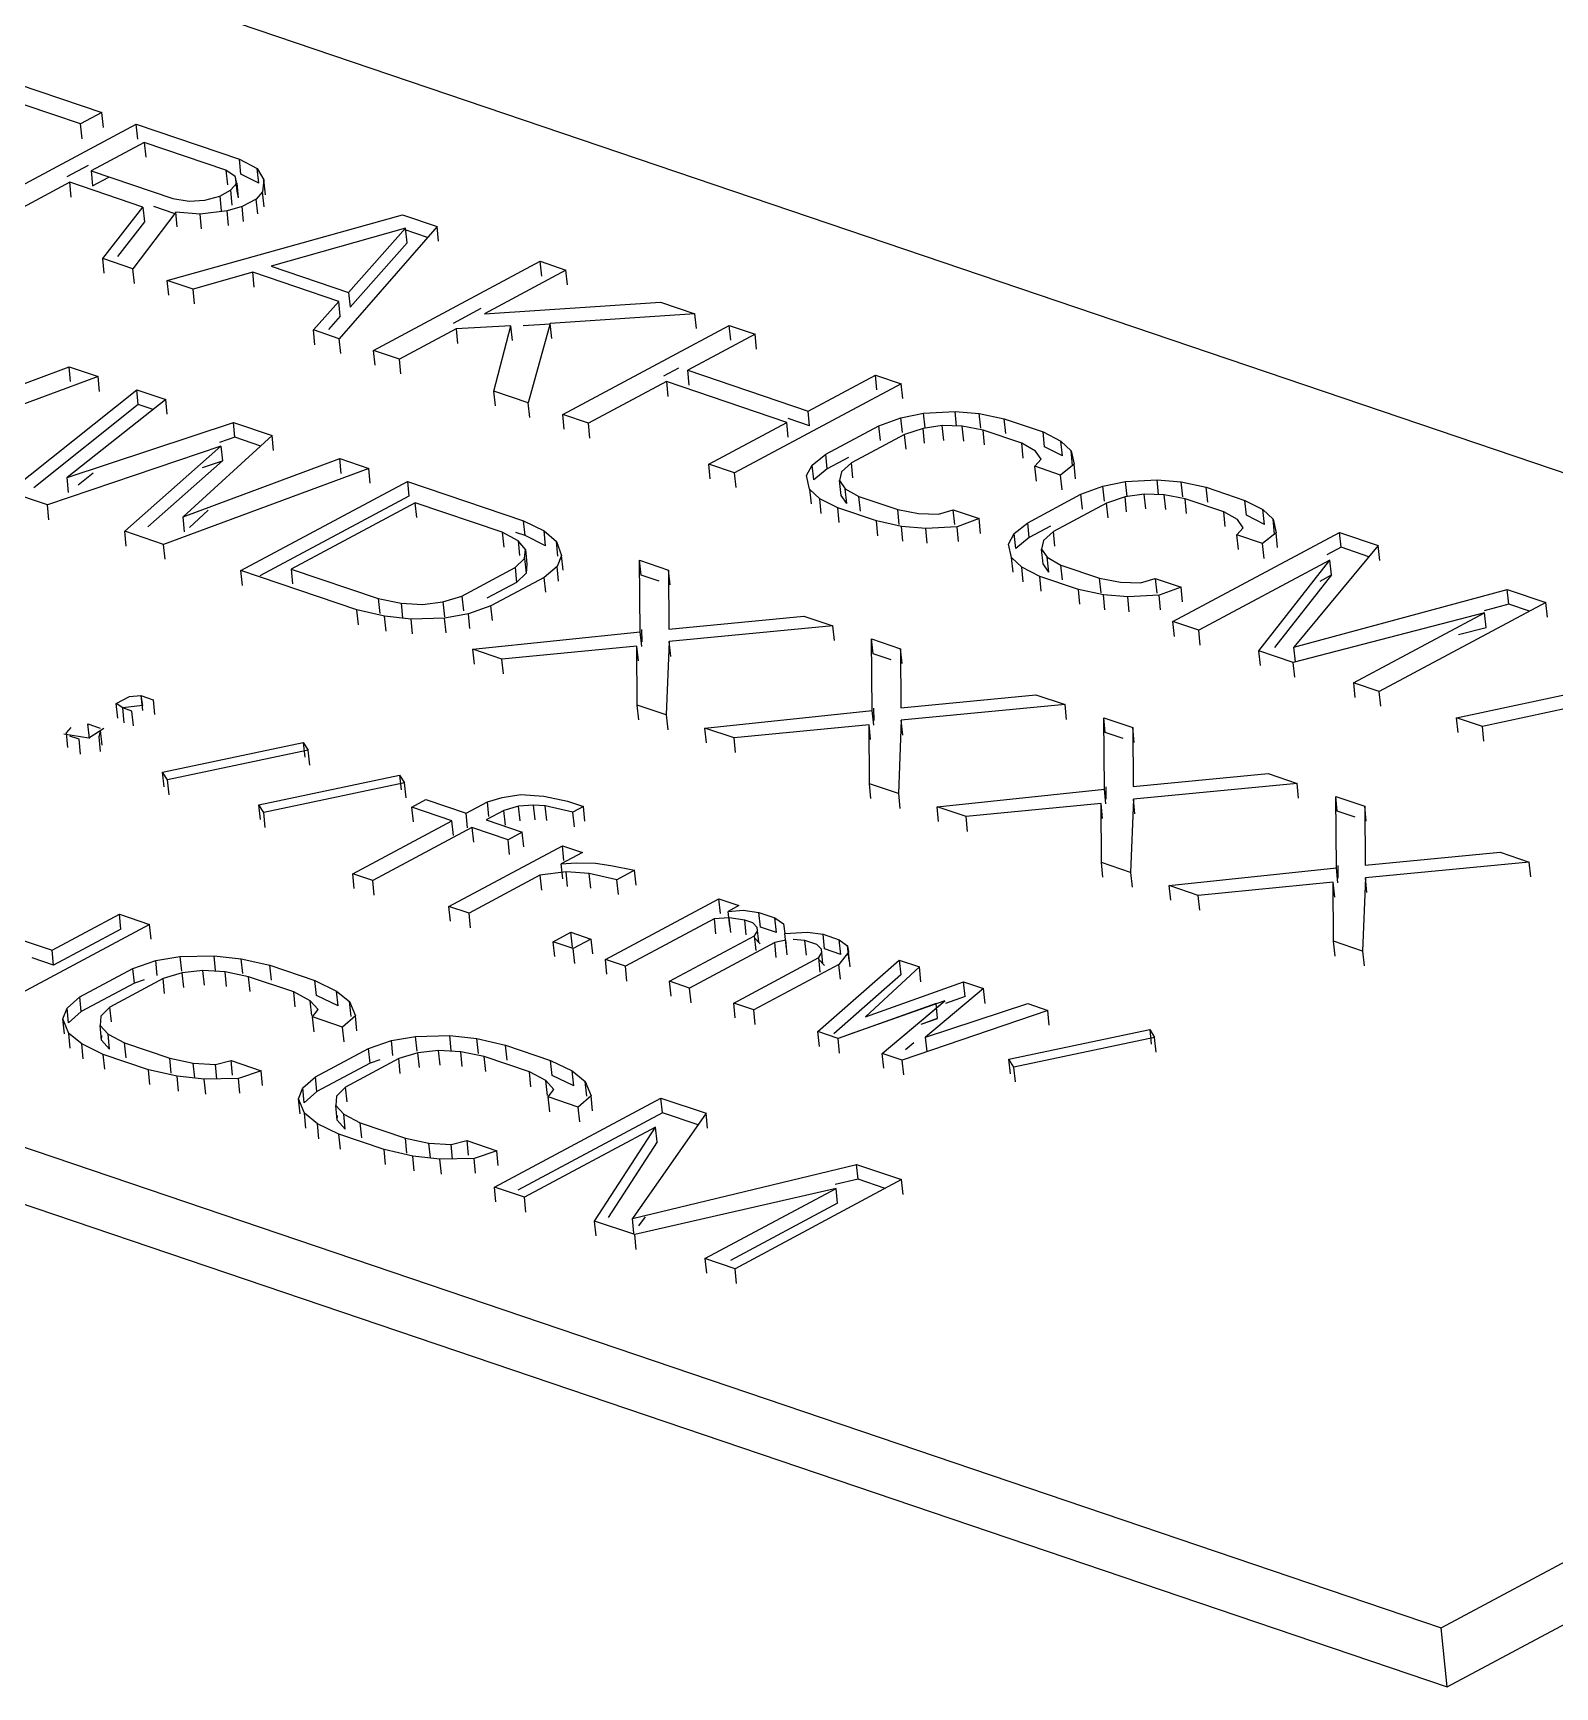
# Model space of a CAD drawing. Header units: millimetres. Extents: x 0 to 594, y 0 to 420.
# Drawn here: x 304.91 to 309.53, y 159.64 to 164.66 of the extents above; entities that cross this region are included whole.
import ezdxf

# ---------------------------------------------------------------- set-up
doc = ezdxf.new("R2010")
doc.units = ezdxf.units.MM
doc.header["$LTSCALE"] = 32.67
doc.layers.add('ASSEM_MEM', color=7, linetype='CONTINUOUS')

msp = doc.modelspace()

# ---------------------------------------------------------------- linework, layer by layer
at = {"layer": 'ASSEM_MEM', "color": 7, "linetype": 'CONTINUOUS'}
for p, q in [((309.1855, 159.8178), (319.5798, 165.3734)), ((309.2041, 159.6385), (319.5984, 165.194)), ((310.8408, 162.889), (305.1209, 164.8294)), ((304.6497, 164.5775), (305.1195, 164.4182)), ((305.0549, 164.3837), (304.6634, 164.5165)), ((305.1195, 164.4182), (305.0549, 164.3837)), ((305.1241, 164.3734), (305.1195, 164.4182)), ((304.718, 164.1124), (305.2238, 164.3828)), ((305.0595, 164.3388), (305.0549, 164.3837)), ((305.2238, 164.3828), (305.537, 164.2765)), ((305.2285, 164.3379), (305.2238, 164.3828)), ((305.2483, 164.3275), (305.0869, 164.2412)), ((305.4962, 164.2433), (305.2483, 164.3275)), ((305.2483, 164.3275), (305.253, 164.2826)), ((305.0781, 164.2576), (305.0135, 164.2231)), ((305.5246, 164.2243), (305.4962, 164.2433)), ((305.4962, 164.2433), (305.5009, 164.1985)), ((305.537, 164.2765), (305.5915, 164.2487)), ((305.5416, 164.2317), (305.537, 164.2765)), ((305.5915, 164.2487), (305.6114, 164.2137)), ((305.5961, 164.2038), (305.5915, 164.2487)), ((305.0223, 164.2067), (304.7963, 164.0858)), ((305.2441, 164.1314), (305.0223, 164.2067)), ((305.0269, 164.1618), (305.0223, 164.2067)), ((305.0869, 164.2412), (305.3348, 164.1571)), ((305.0869, 164.2412), (305.0915, 164.1963)), ((305.0915, 164.1963), (305.1409, 164.2227)), ((305.51, 164.1823), (305.5292, 164.204)), ((305.5292, 164.204), (305.5246, 164.2243)), ((305.5246, 164.2243), (305.5293, 164.1795)), ((305.5292, 164.204), (305.5338, 164.1591)), ((305.5961, 164.2038), (305.5416, 164.2317)), ((305.6114, 164.2137), (305.6075, 164.1774)), ((305.616, 164.1689), (305.6114, 164.2137)), ((305.3348, 164.1571), (305.3847, 164.1495)), ((305.3847, 164.1495), (305.4323, 164.1522)), ((305.4323, 164.1522), (305.4777, 164.165)), ((305.4777, 164.165), (305.51, 164.1823)), ((305.4777, 164.165), (305.4823, 164.1202)), ((305.51, 164.1823), (305.5146, 164.1374)), ((305.5293, 164.1795), (305.5338, 164.1591)), ((305.5882, 164.1557), (305.5452, 164.1327)), ((305.6075, 164.1774), (305.5882, 164.1557)), ((305.5929, 164.1109), (305.5882, 164.1557)), ((305.6121, 164.1326), (305.6075, 164.1774)), ((305.1225, 163.9752), (305.2441, 164.1314)), ((305.3439, 164.1163), (305.2138, 163.9442)), ((305.2441, 164.1314), (305.2488, 164.0866)), ((305.3394, 164.1122), (305.2779, 164.1331)), ((305.3182, 163.9088), (306.0328, 164.1083)), ((305.4177, 164.1101), (305.3439, 164.1163)), ((305.3486, 164.0715), (305.3439, 164.1163)), ((305.4999, 164.1199), (305.4177, 164.1101)), ((305.4223, 164.0653), (305.4177, 164.1101)), ((305.5452, 164.1327), (305.4999, 164.1199)), ((305.5045, 164.075), (305.4999, 164.1199)), ((305.5498, 164.0879), (305.5452, 164.1327)), ((306.0328, 164.1083), (306.1372, 164.0729)), ((305.2488, 164.0866), (305.1666, 163.981)), ((306.042, 164.0676), (305.634, 163.9521)), ((306.1372, 164.0729), (305.8402, 163.7317)), ((305.8688, 163.8725), (306.042, 164.0676)), ((306.1082, 164.0395), (306.0375, 164.0635)), ((306.0466, 164.0228), (306.042, 164.0676)), ((306.1419, 164.0281), (306.1372, 164.0729)), ((306.0466, 164.0228), (305.8735, 163.8276)), ((305.2138, 163.9442), (305.1225, 163.9752)), ((305.1271, 163.9304), (305.1225, 163.9752)), ((305.2185, 163.8994), (305.2138, 163.9442)), ((305.634, 163.9521), (305.8688, 163.8725)), ((305.9445, 163.6963), (306.4504, 163.9667)), ((306.4504, 163.9667), (306.5287, 163.9401)), ((306.455, 163.9218), (306.4504, 163.9667)), ((305.3965, 163.8822), (305.3182, 163.9088)), ((305.3229, 163.864), (305.3182, 163.9088)), ((305.5779, 163.9335), (305.3965, 163.8822)), ((305.8388, 163.845), (305.5779, 163.9335)), ((305.5825, 163.8887), (305.5779, 163.9335)), ((306.5287, 163.9401), (306.2811, 163.8078)), ((306.5333, 163.8953), (306.5287, 163.9401)), ((305.4011, 163.8374), (305.3965, 163.8822)), ((305.7619, 163.7583), (305.8388, 163.845)), ((305.8435, 163.8002), (305.8388, 163.845)), ((305.8688, 163.8725), (305.8735, 163.8276)), ((306.2811, 163.8078), (306.8158, 163.8427)), ((306.8158, 163.8427), (306.9201, 163.8073)), ((305.8435, 163.8002), (305.808, 163.7602)), ((306.2707, 163.8233), (306.1863, 163.7782)), ((306.9201, 163.8073), (306.4808, 163.7777)), ((306.9248, 163.7625), (306.9201, 163.8073)), ((305.8402, 163.7317), (305.7619, 163.7583)), ((305.7665, 163.7134), (305.7619, 163.7583)), ((306.195, 163.7618), (306.0228, 163.6697)), ((306.3617, 163.7711), (306.195, 163.7618)), ((306.195, 163.7618), (306.1997, 163.717)), ((306.3099, 163.5724), (306.3617, 163.7711)), ((306.3664, 163.7262), (306.3617, 163.7711)), ((306.4809, 163.7757), (306.399, 163.7704)), ((306.4808, 163.7777), (306.4143, 163.537)), ((306.4854, 163.7329), (306.4808, 163.7777)), ((306.5187, 163.5015), (307.0245, 163.7719)), ((307.1028, 163.7453), (306.8983, 163.636)), ((307.0245, 163.7719), (307.1028, 163.7453)), ((307.0292, 163.7271), (307.0245, 163.7719)), ((307.1075, 163.7005), (307.1028, 163.7453)), ((305.8448, 163.6869), (305.8402, 163.7317)), ((306.0228, 163.6697), (305.9445, 163.6963)), ((305.9492, 163.6515), (305.9445, 163.6963)), ((304.5443, 163.4695), (305.0199, 163.6467)), ((305.0199, 163.6467), (305.108, 163.6168)), ((305.0245, 163.6019), (305.0199, 163.6467)), ((306.0275, 163.6249), (306.0228, 163.6697)), ((306.8707, 163.6424), (306.825, 163.6179)), ((305.108, 163.6168), (304.4847, 163.3863)), ((305.1126, 163.572), (305.108, 163.6168)), ((306.8337, 163.6015), (306.597, 163.475)), ((307.1991, 163.4776), (306.8337, 163.6015)), ((306.8337, 163.6015), (306.8384, 163.5567)), ((306.8983, 163.636), (307.2637, 163.5121)), ((306.903, 163.5912), (306.8983, 163.636)), ((307.5465, 163.5948), (307.0406, 163.3245)), ((307.2637, 163.5121), (307.4682, 163.6214)), ((307.4682, 163.6214), (307.5465, 163.5948)), ((307.4728, 163.5766), (307.4682, 163.6214)), ((307.5511, 163.55), (307.5465, 163.5948)), ((304.837, 163.2668), (305.2254, 163.577)), ((305.3135, 163.5471), (305.0141, 163.3102)), ((305.2254, 163.577), (305.3135, 163.5471)), ((305.23, 163.5322), (305.2254, 163.577)), ((305.3181, 163.5023), (305.3135, 163.5471)), ((306.4143, 163.537), (306.3099, 163.5724)), ((306.3145, 163.5275), (306.3099, 163.5724)), ((305.23, 163.5322), (304.9129, 163.2789)), ((305.2752, 163.5168), (305.23, 163.5322)), ((306.4189, 163.4921), (306.4143, 163.537)), ((306.597, 163.475), (306.5187, 163.5015)), ((306.5233, 163.4567), (306.5187, 163.5015)), ((307.2683, 163.4673), (307.2637, 163.5121)), ((307.4786, 163.4674), (307.5455, 163.4917)), ((307.5455, 163.4917), (307.6147, 163.5059)), ((307.5502, 163.4469), (307.5455, 163.4917)), ((307.6147, 163.5059), (307.7099, 163.5112)), ((307.6193, 163.4611), (307.6147, 163.5059)), ((307.7099, 163.5112), (307.7836, 163.505)), ((307.7145, 163.4664), (307.7099, 163.5112)), ((307.7836, 163.505), (307.8596, 163.4886)), ((307.7883, 163.4602), (307.7836, 163.505)), ((298.4608, 163.4561), (309.1855, 159.8178)), ((305.0141, 163.3102), (305.519, 163.4774)), ((305.519, 163.4774), (305.6364, 163.4376)), ((305.5236, 163.4326), (305.519, 163.4774)), ((306.6016, 163.4301), (306.597, 163.475)), ((306.9623, 163.351), (307.1991, 163.4776)), ((307.2037, 163.4328), (307.1991, 163.4776)), ((307.2683, 163.4673), (307.2031, 163.4894)), ((307.3172, 163.3811), (307.4786, 163.4674)), ((307.5569, 163.4408), (307.3955, 163.3545)), ((307.4833, 163.4226), (307.4786, 163.4674)), ((307.613, 163.4594), (307.5569, 163.4408)), ((307.5616, 163.396), (307.5569, 163.4408)), ((307.6714, 163.4678), (307.613, 163.4594)), ((307.6177, 163.4146), (307.613, 163.4594)), ((307.7321, 163.466), (307.6714, 163.4678)), ((307.6761, 163.423), (307.6714, 163.4678)), ((307.7951, 163.4541), (307.7321, 163.466)), ((307.7367, 163.4212), (307.7321, 163.466)), ((307.9125, 163.4143), (307.7951, 163.4541)), ((307.7997, 163.4093), (307.7951, 163.4541)), ((307.8596, 163.4886), (307.9771, 163.4488)), ((307.8643, 163.4438), (307.8596, 163.4886)), ((307.9771, 163.4488), (308.0315, 163.4209)), ((307.9817, 163.4039), (307.9771, 163.4488)), ((305.4808, 163.4057), (304.9544, 163.227)), ((305.1893, 163.1473), (305.4808, 163.4057)), ((305.6364, 163.4376), (305.3664, 163.1906)), ((305.5236, 163.4326), (305.477, 163.4171)), ((305.4808, 163.4057), (305.4855, 163.3609)), ((305.6019, 163.406), (305.5236, 163.4326)), ((305.6411, 163.3927), (305.6364, 163.4376)), ((307.9539, 163.3908), (307.9125, 163.4143)), ((307.9171, 163.3694), (307.9125, 163.4143)), ((307.9715, 163.366), (307.9539, 163.3908)), ((308.0362, 163.376), (307.9817, 163.4039)), ((308.0315, 163.4209), (308.0622, 163.3917)), ((308.0362, 163.376), (308.0315, 163.4209)), ((308.0622, 163.3917), (308.0714, 163.351)), ((308.0669, 163.3468), (308.0622, 163.3917)), ((305.4855, 163.3609), (305.2596, 163.1606)), ((305.3664, 163.1906), (305.8419, 163.3678)), ((305.4249, 163.3403), (305.4855, 163.3609)), ((305.8419, 163.3678), (305.93, 163.338)), ((305.8466, 163.323), (305.8419, 163.3678)), ((307.0406, 163.3245), (306.9623, 163.351)), ((306.967, 163.3062), (306.9623, 163.351)), ((307.2595, 163.3161), (307.2764, 163.3479)), ((307.2764, 163.3479), (307.3172, 163.3811)), ((307.2811, 163.3031), (307.2764, 163.3479)), ((307.3218, 163.3363), (307.3172, 163.3811)), ((307.3867, 163.3709), (307.3218, 163.3363)), ((307.3955, 163.3545), (307.3655, 163.3271)), ((307.4001, 163.3097), (307.3955, 163.3545)), ((307.9523, 163.3443), (307.9715, 163.366)), ((308.0306, 163.3178), (307.9523, 163.3443)), ((307.9569, 163.2995), (307.9523, 163.3443)), ((308.0714, 163.351), (308.0306, 163.3178)), ((308.076, 163.3061), (308.0714, 163.351)), ((305.0187, 163.2653), (305.0141, 163.3102)), ((305.0472, 163.2878), (305.0936, 163.3246)), ((305.93, 163.338), (305.3067, 163.1074)), ((305.5416, 163.0278), (306.0474, 163.2981)), ((305.9346, 163.2931), (305.93, 163.338)), ((306.0474, 163.2981), (306.3998, 163.1786)), ((306.0474, 163.2981), (306.0521, 163.2533)), ((307.0453, 163.2796), (307.0406, 163.3245)), ((307.2686, 163.2753), (307.2595, 163.3161)), ((307.3218, 163.3363), (307.2811, 163.3031)), ((307.3655, 163.3271), (307.3593, 163.301)), ((307.3593, 163.301), (307.3769, 163.2762)), ((307.3639, 163.2562), (307.3593, 163.301)), ((308.0352, 163.2729), (308.0306, 163.3178)), ((308.1588, 163.2837), (308.2279, 163.2978)), ((308.2279, 163.2978), (308.3232, 163.3031)), ((308.2326, 163.253), (308.2279, 163.2978)), ((308.3232, 163.3031), (308.3969, 163.2969)), ((308.3278, 163.2583), (308.3232, 163.3031)), ((308.3969, 163.2969), (308.4729, 163.2806)), ((308.4015, 163.2521), (308.3969, 163.2969)), ((304.9544, 163.227), (304.837, 163.2668)), ((306.0521, 163.2533), (305.5997, 163.0115)), ((307.2993, 163.2461), (307.2686, 163.2753)), ((307.2686, 163.2753), (307.2733, 163.2305)), ((307.3538, 163.2182), (307.2993, 163.2461)), ((307.3039, 163.2013), (307.2993, 163.2461)), ((307.3816, 163.2314), (307.3639, 163.2562)), ((307.3769, 163.2762), (307.4183, 163.2528)), ((307.3816, 163.2314), (307.3769, 163.2762)), ((307.4183, 163.2528), (307.5358, 163.2129)), ((307.423, 163.2079), (307.4183, 163.2528)), ((307.9305, 163.1731), (308.0919, 163.2593)), ((308.0919, 163.2593), (308.1588, 163.2837)), ((308.0966, 163.2145), (308.0919, 163.2593)), ((308.1634, 163.2388), (308.1588, 163.2837)), ((308.2263, 163.2514), (308.1702, 163.2328)), ((308.2847, 163.2598), (308.2263, 163.2514)), ((308.231, 163.2065), (308.2263, 163.2514)), ((308.3454, 163.258), (308.2847, 163.2598)), ((308.2893, 163.2149), (308.2847, 163.2598)), ((308.4083, 163.246), (308.3454, 163.258)), ((308.35, 163.2132), (308.3454, 163.258)), ((308.5258, 163.2062), (308.4083, 163.246)), ((308.413, 163.2012), (308.4083, 163.246)), ((308.4729, 163.2806), (308.5903, 163.2407)), ((308.4775, 163.2357), (308.4729, 163.2806)), ((308.5903, 163.2407), (308.6448, 163.2128)), ((308.595, 163.1959), (308.5903, 163.2407)), ((304.959, 163.1821), (304.9544, 163.227)), ((305.371, 163.1458), (305.3664, 163.1906)), ((305.3853, 163.1589), (305.4425, 163.2112)), ((306.0709, 163.2337), (305.6942, 163.0324)), ((306.3352, 163.1441), (306.0709, 163.2337)), ((306.0756, 163.1889), (306.0709, 163.2337)), ((307.4712, 163.1784), (307.3538, 163.2182)), ((307.3584, 163.1734), (307.3538, 163.2182)), ((307.5358, 163.2129), (307.5987, 163.201)), ((307.5404, 163.1681), (307.5358, 163.2129)), ((307.5987, 163.201), (307.6594, 163.1992)), ((307.6594, 163.1992), (307.7048, 163.212)), ((307.7048, 163.212), (307.783, 163.1855)), ((307.7094, 163.1672), (307.7048, 163.212)), ((308.1702, 163.2328), (308.0088, 163.1465)), ((308.1749, 163.1879), (308.1702, 163.2328)), ((308.5672, 163.1827), (308.5258, 163.2062)), ((308.5304, 163.1614), (308.5258, 163.2062)), ((308.6495, 163.168), (308.595, 163.1959)), ((308.6448, 163.2128), (308.6755, 163.1836)), ((308.6495, 163.168), (308.6448, 163.2128)), ((305.3067, 163.1074), (305.1893, 163.1473)), ((305.1939, 163.1024), (305.1893, 163.1473)), ((306.3831, 163.1184), (306.3352, 163.1441)), ((306.3352, 163.1441), (306.3398, 163.0993)), ((306.4044, 163.1338), (306.3765, 163.1432)), ((306.3998, 163.1786), (306.4624, 163.148)), ((306.4044, 163.1338), (306.3998, 163.1786)), ((306.4624, 163.148), (306.4996, 163.1165)), ((306.467, 163.1031), (306.4624, 163.148)), ((307.5472, 163.162), (307.4712, 163.1784)), ((307.4758, 163.1336), (307.4712, 163.1784)), ((307.6209, 163.1558), (307.5472, 163.162)), ((307.5519, 163.1172), (307.5472, 163.162)), ((307.7162, 163.1611), (307.6209, 163.1558)), ((307.6256, 163.111), (307.6209, 163.1558)), ((307.783, 163.1855), (307.7162, 163.1611)), ((307.7208, 163.1163), (307.7162, 163.1611)), ((307.7877, 163.1406), (307.783, 163.1855)), ((307.8728, 163.108), (307.8897, 163.1399)), ((307.8897, 163.1399), (307.9305, 163.1731)), ((307.8944, 163.095), (307.8897, 163.1399)), ((307.9351, 163.1282), (307.9305, 163.1731)), ((308, 163.1629), (307.9351, 163.1282)), ((308.0088, 163.1465), (307.9788, 163.1191)), ((308.0134, 163.1017), (308.0088, 163.1465)), ((308.3716, 162.873), (308.8774, 163.1433)), ((308.5656, 163.1363), (308.5848, 163.158)), ((308.5848, 163.158), (308.5672, 163.1827)), ((308.6846, 163.1429), (308.6439, 163.1097)), ((308.6755, 163.1836), (308.6846, 163.1429)), ((308.6801, 163.1388), (308.6755, 163.1836)), ((308.6893, 163.0981), (308.6846, 163.1429)), ((308.8774, 163.1433), (308.9948, 163.1035)), ((308.882, 163.0985), (308.8774, 163.1433)), ((305.3114, 163.0626), (305.3067, 163.1074)), ((306.4056, 163.092), (306.3831, 163.1184)), ((306.3831, 163.1184), (306.3878, 163.0736)), ((306.4027, 163.0648), (306.4056, 163.092)), ((306.467, 163.1031), (306.4044, 163.1338)), ((306.4056, 163.092), (306.4103, 163.0471)), ((306.4996, 163.1165), (306.5152, 163.0736)), ((306.5042, 163.0717), (306.4996, 163.1165)), ((307.8819, 163.0673), (307.8728, 163.108)), ((307.9351, 163.1282), (307.8944, 163.095)), ((307.9788, 163.1191), (307.9726, 163.0929)), ((307.9726, 163.0929), (307.9902, 163.0682)), ((307.9772, 163.0481), (307.9726, 163.0929)), ((308.6439, 163.1097), (308.5656, 163.1363)), ((308.5702, 163.0914), (308.5656, 163.1363)), ((308.6485, 163.0649), (308.6439, 163.1097)), ((308.9948, 163.1035), (308.7385, 162.7955)), ((308.882, 163.0985), (308.8393, 163.0757)), ((308.9668, 163.0698), (308.882, 163.0985)), ((308.9995, 163.0587), (308.9948, 163.1035)), ((306.3743, 163.0368), (306.4027, 163.0648)), ((306.4027, 163.0648), (306.4074, 163.0199)), ((306.4103, 163.0471), (306.4074, 163.0199)), ((306.5016, 163.0406), (306.4624, 163.0069)), ((306.5152, 163.0736), (306.5016, 163.0406)), ((306.5062, 162.9958), (306.5016, 163.0406)), ((306.5199, 163.0288), (306.5152, 163.0736)), ((306.7521, 163.0591), (306.8401, 163.0292)), ((306.7567, 163.0143), (306.7521, 163.0591)), ((306.7541, 162.8421), (306.7521, 163.0591)), ((307.9126, 163.0381), (307.8819, 163.0673)), ((307.8865, 163.0225), (307.8819, 163.0673)), ((307.9948, 163.0233), (307.9772, 163.0481)), ((307.9902, 163.0682), (308.0316, 163.0447)), ((307.9948, 163.0233), (307.9902, 163.0682)), ((308.0316, 163.0447), (308.1491, 163.0049)), ((308.0363, 162.9999), (308.0316, 163.0447)), ((308.8481, 163.0592), (308.4498, 162.8464)), ((308.6325, 162.7844), (308.8481, 163.0592)), ((308.8527, 163.0144), (308.8481, 163.0592)), ((305.8939, 162.9082), (305.5416, 163.0278)), ((305.5462, 162.9829), (305.5416, 163.0278)), ((305.6942, 163.0324), (305.9585, 162.9428)), ((305.6942, 163.0324), (305.6989, 162.9876)), ((306.2129, 162.9505), (306.3743, 163.0368)), ((306.379, 162.9919), (306.2887, 162.9437)), ((306.4624, 163.0069), (306.301, 162.9206)), ((306.3743, 163.0368), (306.379, 162.9919)), ((306.4074, 163.0199), (306.379, 162.9919)), ((306.4671, 162.9621), (306.4624, 163.0069)), ((306.8112, 162.9958), (306.7567, 163.0143)), ((306.8448, 162.9844), (306.8401, 163.0292)), ((306.8401, 163.0292), (306.8412, 162.8502)), ((307.967, 163.0102), (307.9126, 163.0381)), ((307.9172, 162.9932), (307.9126, 163.0381)), ((308.0845, 162.9703), (307.967, 163.0102)), ((307.9717, 162.9654), (307.967, 163.0102)), ((308.1491, 163.0049), (308.212, 162.9929)), ((308.1537, 162.96), (308.1491, 163.0049)), ((308.212, 162.9929), (308.2727, 162.9911)), ((308.2727, 162.9911), (308.318, 163.004)), ((308.318, 163.004), (308.3963, 162.9774)), ((308.318, 163.004), (308.3227, 162.9591)), ((308.8527, 163.0144), (308.6797, 162.7939)), ((308.8185, 162.9961), (308.8527, 163.0144)), ((305.9585, 162.9428), (306.028, 162.9286)), ((305.9585, 162.9428), (305.9631, 162.8979)), ((306.1552, 162.9325), (306.2129, 162.9505)), ((306.2129, 162.9505), (306.2175, 162.9057)), ((308.1605, 162.954), (308.0845, 162.9703)), ((308.0891, 162.9255), (308.0845, 162.9703)), ((308.2342, 162.9478), (308.1605, 162.954)), ((308.1651, 162.9091), (308.1605, 162.954)), ((308.3295, 162.9531), (308.2342, 162.9478)), ((308.2389, 162.9029), (308.2342, 162.9478)), ((308.3963, 162.9774), (308.3295, 162.9531)), ((308.3341, 162.9082), (308.3295, 162.9531)), ((308.401, 162.9326), (308.3963, 162.9774)), ((308.7385, 162.7955), (309.3863, 162.9707)), ((309.3863, 162.9707), (309.5037, 162.9309)), ((309.3909, 162.9259), (309.3863, 162.9707)), ((305.9781, 162.8891), (305.8939, 162.9082)), ((305.8985, 162.8634), (305.8939, 162.9082)), ((306.0583, 162.8807), (305.9781, 162.8891)), ((305.9827, 162.8443), (305.9781, 162.8891)), ((306.028, 162.9286), (306.0935, 162.9252)), ((306.028, 162.9286), (306.0326, 162.8838)), ((306.0935, 162.9252), (306.1552, 162.9325)), ((306.1552, 162.9325), (306.1598, 162.8876)), ((306.2325, 162.8968), (306.1601, 162.8838)), ((306.301, 162.9206), (306.2325, 162.8968)), ((306.2371, 162.852), (306.2325, 162.8968)), ((306.3056, 162.8758), (306.301, 162.9206)), ((306.8412, 162.8502), (307.2512, 162.8898)), ((307.2512, 162.8898), (307.3392, 162.8599)), ((309.3178, 162.8999), (308.7369, 162.749)), ((308.9196, 162.687), (309.3178, 162.8999)), ((309.5037, 162.9309), (308.9979, 162.6605)), ((309.3909, 162.9259), (309.3163, 162.9057)), ((309.3225, 162.8551), (309.3178, 162.8999)), ((309.4542, 162.9044), (309.3909, 162.9259)), ((309.5084, 162.886), (309.5037, 162.9309)), ((306.1601, 162.8838), (306.0583, 162.8807)), ((306.0629, 162.8358), (306.0583, 162.8807)), ((306.1647, 162.8389), (306.1601, 162.8838)), ((306.2462, 162.7887), (306.7541, 162.8421)), ((306.7587, 162.7973), (306.7541, 162.8421)), ((306.7582, 162.8494), (306.7586, 162.8115)), ((307.3392, 162.8599), (306.8421, 162.8122)), ((307.3439, 162.8151), (307.3392, 162.8599)), ((308.4498, 162.8464), (308.3716, 162.873)), ((308.3762, 162.8281), (308.3716, 162.873)), ((308.4545, 162.8016), (308.4498, 162.8464)), ((309.2386, 162.8333), (309.3225, 162.8551)), ((306.3343, 162.7588), (306.2462, 162.7887)), ((306.2508, 162.7439), (306.2462, 162.7887)), ((306.7443, 162.7984), (306.3343, 162.7588)), ((306.7489, 162.7536), (306.7443, 162.7984)), ((306.7453, 162.6194), (306.7443, 162.7984)), ((306.8421, 162.8122), (306.8334, 162.5895)), ((306.8468, 162.7674), (306.8421, 162.8122)), ((307.4567, 162.8201), (307.5448, 162.7902)), ((307.4613, 162.7752), (307.4567, 162.8201)), ((307.4587, 162.6031), (307.4567, 162.8201)), ((307.5494, 162.7453), (307.5448, 162.7902)), ((307.5448, 162.7902), (307.5458, 162.6112)), ((308.7432, 162.7507), (308.7385, 162.7955)), ((306.3389, 162.714), (306.3343, 162.7588)), ((307.5159, 162.7567), (307.4613, 162.7752)), ((308.7369, 162.749), (308.6325, 162.7844)), ((308.6372, 162.7396), (308.6325, 162.7844)), ((308.7415, 162.7042), (308.7369, 162.749)), ((308.9979, 162.6605), (308.9196, 162.687)), ((308.9196, 162.687), (308.9242, 162.6422)), ((309.2327, 162.5808), (309.9458, 162.7339)), ((310.024, 162.7073), (309.311, 162.5542)), ((305.1631, 162.6245), (305.2033, 162.646)), ((305.2033, 162.646), (305.2379, 162.6483)), ((305.2379, 162.6483), (305.275, 162.6357)), ((305.2379, 162.6483), (305.2429, 162.6185)), ((305.2379, 162.6483), (305.2425, 162.6034)), ((307.5458, 162.6112), (307.9558, 162.6507)), ((307.9558, 162.6507), (308.0439, 162.6209)), ((309.0025, 162.6157), (308.9979, 162.6605)), ((305.1829, 162.6108), (305.1631, 162.6245)), ((305.1678, 162.5797), (305.1631, 162.6245)), ((305.2429, 162.6185), (305.1829, 162.6108)), ((305.2108, 162.6013), (305.1829, 162.6108)), ((305.1876, 162.5659), (305.1829, 162.6108)), ((305.2154, 162.5565), (305.2108, 162.6013)), ((305.275, 162.6357), (305.2796, 162.5908)), ((306.8334, 162.5895), (306.7453, 162.6194)), ((306.7499, 162.5746), (306.7453, 162.6194)), ((306.8334, 162.5895), (306.838, 162.5447)), ((306.9508, 162.5497), (307.4587, 162.6031)), ((307.4633, 162.5583), (307.4587, 162.6031)), ((307.4628, 162.6104), (307.4632, 162.5724)), ((308.0439, 162.6209), (307.5468, 162.5732)), ((308.0485, 162.576), (308.0439, 162.6209)), ((305.0118, 162.5355), (305.0266, 162.5516)), ((305.0773, 162.5624), (305.1144, 162.5498)), ((305.0819, 162.5176), (305.0773, 162.5624)), ((305.1252, 162.5486), (305.0802, 162.5194)), ((305.1157, 162.5424), (305.1101, 162.5232)), ((305.1203, 162.4976), (305.1157, 162.5424)), ((307.0389, 162.5198), (306.9508, 162.5497)), ((306.9555, 162.5049), (306.9508, 162.5497)), ((307.4489, 162.5594), (307.0389, 162.5198)), ((307.4535, 162.5146), (307.4489, 162.5594)), ((307.4499, 162.3804), (307.4489, 162.5594)), ((307.5468, 162.5732), (307.538, 162.3505)), ((307.5514, 162.5284), (307.5468, 162.5732)), ((308.1613, 162.581), (308.2494, 162.5511)), ((308.1659, 162.5362), (308.1613, 162.581)), ((308.1633, 162.3641), (308.1613, 162.581)), ((308.2205, 162.5177), (308.1659, 162.5362)), ((308.254, 162.5063), (308.2494, 162.5511)), ((308.2494, 162.5511), (308.2504, 162.3721)), ((309.311, 162.5542), (309.2327, 162.5808)), ((309.2374, 162.536), (309.2327, 162.5808)), ((309.3157, 162.5094), (309.311, 162.5542)), ((305.0802, 162.5194), (305.0038, 162.5312)), ((305.0165, 162.4907), (305.0118, 162.5355)), ((305.0502, 162.5155), (305.0223, 162.5249)), ((305.0548, 162.4707), (305.0502, 162.5155)), ((305.1101, 162.5232), (305.1148, 162.4784)), ((305.3039, 162.416), (305.7313, 162.5061)), ((305.7313, 162.5061), (305.7463, 162.4822)), ((305.7313, 162.5061), (305.7359, 162.4613)), ((307.0435, 162.475), (307.0389, 162.5198)), ((305.7463, 162.4822), (305.3189, 162.3921)), ((305.7509, 162.4374), (305.7463, 162.4822)), ((305.3189, 162.3921), (305.3039, 162.416)), ((305.3085, 162.3712), (305.3039, 162.416)), ((305.3235, 162.3473), (305.3189, 162.3921)), ((305.5962, 162.3168), (306.0236, 162.4069)), ((306.0236, 162.4069), (306.0386, 162.383)), ((306.0236, 162.4069), (306.0282, 162.3621)), ((308.2504, 162.3721), (308.6604, 162.4117)), ((308.6604, 162.4117), (308.7485, 162.3818)), ((306.0386, 162.383), (305.6112, 162.2929)), ((306.0432, 162.3382), (306.0386, 162.383)), ((306.2901, 162.3259), (306.3346, 162.3391)), ((306.3346, 162.3391), (306.3912, 162.3481)), ((306.3912, 162.3481), (306.4614, 162.343)), ((306.4614, 162.343), (306.5331, 162.3281)), ((307.538, 162.3505), (307.4499, 162.3804)), ((307.4546, 162.3355), (307.4499, 162.3804)), ((307.538, 162.3505), (307.5426, 162.3057)), ((307.6554, 162.3107), (308.1633, 162.3641)), ((308.1679, 162.3192), (308.1633, 162.3641)), ((308.1675, 162.3714), (308.1678, 162.3334)), ((308.7485, 162.3818), (308.2514, 162.3342)), ((308.7531, 162.337), (308.7485, 162.3818)), ((308.8659, 162.342), (308.954, 162.3121)), ((308.8705, 162.2972), (308.8659, 162.342)), ((308.8679, 162.125), (308.8659, 162.342)), ((305.6112, 162.2929), (305.5962, 162.3168)), ((305.6008, 162.272), (305.5962, 162.3168)), ((305.6158, 162.2481), (305.6112, 162.2929)), ((306.0607, 162.3097), (306.1037, 162.3327)), ((306.1825, 162.2684), (306.0607, 162.3097)), ((306.0653, 162.2649), (306.0607, 162.3097)), ((306.1037, 162.3327), (306.2255, 162.2914)), ((306.2255, 162.2914), (306.2901, 162.3259)), ((306.2301, 162.2466), (306.2255, 162.2914)), ((306.3402, 162.2995), (306.2864, 162.2708)), ((306.2947, 162.2811), (306.2901, 162.3259)), ((306.3847, 162.3127), (306.3402, 162.2995)), ((306.3449, 162.2547), (306.3402, 162.2995)), ((306.4306, 162.3159), (306.3847, 162.3127)), ((306.3893, 162.2678), (306.3847, 162.3127)), ((306.4657, 162.3134), (306.4306, 162.3159)), ((306.4352, 162.2711), (306.4306, 162.3159)), ((306.5495, 162.2943), (306.4657, 162.3134)), ((306.4703, 162.2686), (306.4657, 162.3134)), ((306.5331, 162.3281), (306.5818, 162.3116)), ((306.5818, 162.3116), (306.5495, 162.2943)), ((306.5542, 162.2495), (306.5495, 162.2943)), ((306.5864, 162.2668), (306.5818, 162.3116)), ((307.7435, 162.2808), (307.6554, 162.3107)), ((307.6601, 162.2658), (307.6554, 162.3107)), ((308.1535, 162.3204), (307.7435, 162.2808)), ((308.1582, 162.2755), (308.1535, 162.3204)), ((308.1545, 162.1413), (308.1535, 162.3204)), ((308.2514, 162.3342), (308.2426, 162.1115)), ((308.256, 162.2893), (308.2514, 162.3342)), ((308.9251, 162.2787), (308.8705, 162.2972)), ((308.9586, 162.2673), (308.954, 162.3121)), ((308.954, 162.3121), (308.955, 162.1331)), ((305.8811, 162.1073), (306.1825, 162.2684)), ((306.2433, 162.2478), (305.942, 162.0867)), ((306.1871, 162.2236), (306.1825, 162.2684)), ((306.353, 162.2106), (306.2433, 162.2478)), ((306.2433, 162.2478), (306.248, 162.2029)), ((306.2864, 162.2708), (306.396, 162.2336)), ((307.7482, 162.2359), (307.7435, 162.2808)), ((306.1734, 162.0082), (306.5178, 162.1923)), ((306.396, 162.2336), (306.353, 162.2106)), ((306.3576, 162.1657), (306.353, 162.2106)), ((306.4006, 162.1887), (306.396, 162.2336)), ((306.5178, 162.1923), (306.5787, 162.1716)), ((306.5224, 162.1474), (306.5178, 162.1923)), ((306.5787, 162.1716), (306.5141, 162.1371)), ((306.5141, 162.1371), (306.56, 162.1403)), ((306.5187, 162.0923), (306.5141, 162.1371)), ((306.56, 162.1403), (306.6181, 162.1394)), ((306.6181, 162.1394), (306.6653, 162.1328)), ((308.2426, 162.1115), (308.1545, 162.1413)), ((308.1592, 162.0965), (308.1545, 162.1413)), ((308.955, 162.1331), (309.365, 162.1727)), ((309.4531, 162.1428), (308.956, 162.0951)), ((309.365, 162.1727), (309.4531, 162.1428)), ((309.4577, 162.098), (309.4531, 162.1428)), ((305.942, 162.0867), (305.8811, 162.1073)), ((305.8857, 162.0625), (305.8811, 162.1073)), ((305.9466, 162.0419), (305.942, 162.0867)), ((306.4495, 162.1026), (306.2343, 161.9875)), ((306.5291, 162.1132), (306.4495, 162.1026)), ((306.4495, 162.1026), (306.4542, 162.0577)), ((306.5994, 162.1082), (306.5291, 162.1132)), ((306.5338, 162.0684), (306.5291, 162.1132)), ((306.6832, 162.0891), (306.5994, 162.1082)), ((306.604, 162.0633), (306.5994, 162.1082)), ((306.6653, 162.1328), (306.737, 162.1179)), ((306.737, 162.1179), (306.6832, 162.0891)), ((306.6878, 162.0443), (306.6832, 162.0891)), ((306.7416, 162.0731), (306.737, 162.1179)), ((308.2426, 162.1115), (308.2473, 162.0666)), ((308.3601, 162.0716), (308.8679, 162.125)), ((308.8726, 162.0802), (308.8679, 162.125)), ((308.8721, 162.1323), (308.8724, 162.0944)), ((308.956, 162.0951), (308.9472, 161.8724)), ((308.9606, 162.0503), (308.956, 162.0951)), ((308.4481, 162.0417), (308.3601, 162.0716)), ((308.3647, 162.0268), (308.3601, 162.0716)), ((308.8581, 162.0813), (308.4481, 162.0417)), ((308.4528, 161.9969), (308.4481, 162.0417)), ((308.8628, 162.0365), (308.8581, 162.0813)), ((308.8592, 161.9023), (308.8581, 162.0813)), ((304.5423, 162.0196), (304.9685, 161.875)), ((304.9685, 161.875), (305.173, 161.9843)), ((305.173, 161.9843), (305.2644, 161.9533)), ((305.1777, 161.9394), (305.173, 161.9843)), ((306.2343, 161.9875), (306.1734, 162.0082)), ((306.178, 161.9634), (306.1734, 162.0082)), ((306.2389, 161.9427), (306.2343, 161.9875)), ((306.6483, 161.8471), (306.9928, 162.0311)), ((306.9928, 162.0311), (307.0536, 162.0105)), ((306.9974, 161.9863), (306.9928, 162.0311)), ((307.0536, 162.0105), (307.0214, 161.9932)), ((307.0214, 161.9932), (307.0672, 161.9965)), ((307.026, 161.9484), (307.0214, 161.9932)), ((307.0672, 161.9965), (307.1145, 161.9898)), ((307.1145, 161.9898), (307.1633, 161.9733)), ((307.1192, 161.945), (307.1145, 161.9898)), ((305.2644, 161.9533), (304.7585, 161.6829)), ((305.1777, 161.9394), (304.9732, 161.8301)), ((305.269, 161.9085), (305.2644, 161.9533)), ((306.9783, 161.9702), (306.7092, 161.8264)), ((307.0242, 161.9735), (306.9783, 161.9702)), ((306.9783, 161.9702), (306.9829, 161.9254)), ((307.0715, 161.9668), (307.0242, 161.9735)), ((307.0288, 161.9286), (307.0242, 161.9735)), ((307.0958, 161.9586), (307.0715, 161.9668)), ((307.0761, 161.922), (307.0715, 161.9668)), ((307.1094, 161.9445), (307.0958, 161.9586)), ((307.1015, 161.919), (307.1109, 161.9347)), ((307.1141, 161.8997), (307.1094, 161.9445)), ((307.1679, 161.9285), (307.1192, 161.945)), ((307.1633, 161.9733), (307.189, 161.9552)), ((307.1679, 161.9285), (307.1633, 161.9733)), ((307.189, 161.9552), (307.1933, 161.9255)), ((306.49, 161.9008), (306.5438, 161.9295)), ((306.5509, 161.8801), (306.49, 161.9008)), ((306.4947, 161.8559), (306.49, 161.9008)), ((306.5438, 161.9295), (306.6047, 161.9089)), ((306.5485, 161.8847), (306.5438, 161.9295)), ((306.6047, 161.9089), (306.5509, 161.8801)), ((306.6047, 161.9089), (306.6094, 161.864)), ((306.8432, 161.781), (307.1015, 161.919)), ((307.1624, 161.8984), (306.9041, 161.7603)), ((307.1005, 161.9137), (307.1186, 161.895)), ((307.1061, 161.8742), (307.1015, 161.919)), ((307.1961, 161.9057), (307.1624, 161.8984)), ((307.167, 161.8535), (307.1624, 161.8984)), ((307.1933, 161.9255), (307.2621, 161.9304)), ((307.1979, 161.8807), (307.1933, 161.9255)), ((307.2007, 161.8609), (307.1961, 161.9057)), ((307.2542, 161.9048), (307.219, 161.9074)), ((307.2907, 161.8924), (307.2542, 161.9048)), ((307.2588, 161.86), (307.2542, 161.9048)), ((307.2621, 161.9304), (307.3094, 161.9237)), ((307.3043, 161.8784), (307.2907, 161.8924)), ((307.3094, 161.9237), (307.3581, 161.9072)), ((307.314, 161.8789), (307.3094, 161.9237)), ((307.3581, 161.9072), (307.3839, 161.889)), ((307.3628, 161.8624), (307.3581, 161.9072)), ((307.3885, 161.8442), (307.3839, 161.889)), ((307.3839, 161.889), (307.3867, 161.8693)), ((308.9472, 161.8724), (308.8592, 161.9023)), ((308.8638, 161.8575), (308.8592, 161.9023)), ((304.9732, 161.8301), (304.908, 161.8523)), ((304.9732, 161.8301), (304.9685, 161.875)), ((305.214, 161.8199), (305.283, 161.8435)), ((305.283, 161.8435), (305.3565, 161.8562)), ((305.2876, 161.7987), (305.283, 161.8435)), ((305.3565, 161.8562), (305.4604, 161.8586)), ((305.3565, 161.8562), (305.3611, 161.8114)), ((305.4604, 161.8586), (305.5429, 161.8494)), ((305.4651, 161.8137), (305.4604, 161.8586)), ((305.5429, 161.8494), (305.6297, 161.8293)), ((305.5475, 161.8046), (305.5429, 161.8494)), ((306.5556, 161.8353), (306.5509, 161.8801)), ((306.7092, 161.8264), (306.6483, 161.8471)), ((306.653, 161.8022), (306.6483, 161.8471)), ((307.0381, 161.7149), (307.2964, 161.8529)), ((307.2938, 161.6281), (307.5408, 161.8452)), ((307.2953, 161.8476), (307.3135, 161.8289)), ((307.2964, 161.8529), (307.3057, 161.8685)), ((307.301, 161.8081), (307.2964, 161.8529)), ((307.3089, 161.8336), (307.3043, 161.8784)), ((307.3628, 161.8624), (307.314, 161.8789)), ((307.3867, 161.8693), (307.3573, 161.8323)), ((307.3914, 161.8244), (307.3867, 161.8693)), ((307.5408, 161.8452), (307.6017, 161.8246)), ((307.5408, 161.8452), (307.5454, 161.8004)), ((308.9472, 161.8724), (308.9519, 161.8276)), ((305.0525, 161.7336), (305.214, 161.8199)), ((305.3053, 161.7889), (305.1439, 161.7027)), ((305.2186, 161.7751), (305.214, 161.8199)), ((305.2477, 161.7851), (305.2186, 161.7751)), ((305.3636, 161.8068), (305.3053, 161.7889)), ((305.3099, 161.7441), (305.3053, 161.7889)), ((305.4263, 161.8137), (305.3636, 161.8068)), ((305.3682, 161.762), (305.3636, 161.8068)), ((305.4935, 161.8097), (305.4263, 161.8137)), ((305.4309, 161.7689), (305.4263, 161.8137)), ((305.5652, 161.7948), (305.4935, 161.8097)), ((305.4981, 161.7649), (305.4935, 161.8097)), ((305.7022, 161.7484), (305.5652, 161.7948)), ((305.5698, 161.75), (305.5652, 161.7948)), ((305.6297, 161.8293), (305.7667, 161.7829)), ((305.6344, 161.7845), (305.6297, 161.8293)), ((306.7139, 161.7816), (306.7092, 161.8264)), ((307.3573, 161.8323), (307.0989, 161.6942)), ((307.5454, 161.8004), (307.3422, 161.6217)), ((307.3619, 161.7874), (307.3573, 161.8323)), ((307.6017, 161.8246), (307.438, 161.6732)), ((307.6063, 161.7797), (307.6017, 161.8246)), ((305.0139, 161.6997), (305.0525, 161.7336)), ((305.0572, 161.6888), (305.0525, 161.7336)), ((305.2186, 161.7751), (305.0572, 161.6888)), ((305.7523, 161.7219), (305.7022, 161.7484)), ((305.7068, 161.7035), (305.7022, 161.7484)), ((305.7667, 161.7829), (305.8321, 161.7513)), ((305.7714, 161.738), (305.7667, 161.7829)), ((305.8367, 161.7065), (305.7714, 161.738)), ((305.8321, 161.7513), (305.8715, 161.7191)), ((305.8367, 161.7065), (305.8321, 161.7513)), ((306.9041, 161.7603), (306.8432, 161.781)), ((306.8478, 161.7361), (306.8432, 161.781)), ((306.9087, 161.7155), (306.9041, 161.7603)), ((307.438, 161.6732), (307.7356, 161.7791)), ((307.7965, 161.7585), (307.6206, 161.6112)), ((307.7403, 161.7343), (307.6815, 161.7134)), ((307.7356, 161.7791), (307.7965, 161.7585)), ((307.7403, 161.7343), (307.7356, 161.7791)), ((307.8012, 161.7136), (307.7965, 161.7585)), ((305.0013, 161.6664), (305.0139, 161.6997)), ((305.0186, 161.6549), (305.0139, 161.6997)), ((305.0572, 161.6888), (305.0186, 161.6549)), ((305.1439, 161.7027), (305.116, 161.6745)), ((305.1485, 161.6578), (305.1439, 161.7027)), ((305.7764, 161.6949), (305.7523, 161.7219)), ((305.7569, 161.6771), (305.7523, 161.7219)), ((305.7594, 161.6725), (305.7764, 161.6949)), ((305.8715, 161.7191), (305.8893, 161.6755)), ((305.8761, 161.6743), (305.8715, 161.7191)), ((307.0989, 161.6942), (307.0381, 161.7149)), ((307.0427, 161.67), (307.0381, 161.7149)), ((307.1036, 161.6494), (307.0989, 161.6942)), ((307.6524, 161.7133), (307.3547, 161.6074)), ((307.6785, 161.722), (307.3851, 161.6182)), ((307.4887, 161.562), (307.6785, 161.722)), ((307.4887, 161.562), (307.6646, 161.7092)), ((307.9914, 161.6924), (307.5496, 161.5413)), ((307.6206, 161.6112), (307.9305, 161.713)), ((307.657, 161.6685), (307.6524, 161.7133)), ((307.9305, 161.713), (307.9914, 161.6924)), ((307.996, 161.6475), (307.9914, 161.6924)), ((305.0192, 161.6227), (305.0013, 161.6664)), ((305.006, 161.6215), (305.0013, 161.6664)), ((305.116, 161.6745), (305.1142, 161.6469)), ((305.1142, 161.6469), (305.1383, 161.6199)), ((305.1188, 161.6021), (305.1142, 161.6469)), ((305.8507, 161.6415), (305.7594, 161.6725)), ((305.764, 161.6277), (305.7594, 161.6725)), ((305.8893, 161.6755), (305.8507, 161.6415)), ((305.8554, 161.5967), (305.8507, 161.6415)), ((305.8939, 161.6306), (305.8893, 161.6755)), ((307.6067, 161.6506), (307.657, 161.6685)), ((307.6069, 161.6502), (307.6571, 161.6679)), ((307.8736, 161.5443), (308.301, 161.6344)), ((308.301, 161.6344), (308.316, 161.6105)), ((308.301, 161.6344), (308.3056, 161.5895)), ((305.0585, 161.5906), (305.0192, 161.6227)), ((305.0238, 161.5779), (305.0192, 161.6227)), ((305.1239, 161.559), (305.0585, 161.5906)), ((305.0632, 161.5457), (305.0585, 161.5906)), ((305.1188, 161.6021), (305.1198, 161.616)), ((305.143, 161.5751), (305.1188, 161.6021)), ((305.1383, 161.6199), (305.1885, 161.5935)), ((305.143, 161.5751), (305.1383, 161.6199)), ((305.1885, 161.5935), (305.3255, 161.547)), ((305.1931, 161.5487), (305.1885, 161.5935)), ((305.9294, 161.5772), (305.9985, 161.6008)), ((305.9985, 161.6008), (306.072, 161.6135)), ((306.0031, 161.556), (305.9985, 161.6008)), ((306.072, 161.6135), (306.1759, 161.6158)), ((306.0766, 161.5687), (306.072, 161.6135)), ((306.1759, 161.6158), (306.2583, 161.6067)), ((306.1806, 161.571), (306.1759, 161.6158)), ((306.2583, 161.6067), (306.3452, 161.5866)), ((306.263, 161.5619), (306.2583, 161.6067)), ((306.3452, 161.5866), (306.4822, 161.5401)), ((306.3499, 161.5418), (306.3452, 161.5866)), ((307.3547, 161.6074), (307.2938, 161.6281)), ((307.2984, 161.5833), (307.2938, 161.6281)), ((307.3593, 161.5626), (307.3547, 161.6074)), ((307.5846, 161.5936), (307.56, 161.573)), ((307.5851, 161.5945), (307.5608, 161.5741)), ((307.6253, 161.5664), (307.6206, 161.6112)), ((308.316, 161.6105), (307.8886, 161.5204)), ((308.3206, 161.5656), (308.316, 161.6105)), ((305.2609, 161.5125), (305.1239, 161.559)), ((305.1285, 161.5141), (305.1239, 161.559)), ((305.3255, 161.547), (305.3971, 161.5321)), ((305.3301, 161.5022), (305.3255, 161.547)), ((305.3971, 161.5321), (305.4643, 161.5281)), ((305.4018, 161.4873), (305.3971, 161.5321)), ((305.4643, 161.5281), (305.5118, 161.5402)), ((305.5118, 161.5402), (305.6032, 161.5092)), ((305.5165, 161.4954), (305.5118, 161.5402)), ((305.768, 161.4909), (305.9294, 161.5772)), ((305.9341, 161.5324), (305.7726, 161.4461)), ((306.0208, 161.5462), (305.8593, 161.4599)), ((305.9341, 161.5324), (305.9294, 161.5772)), ((305.9632, 161.5423), (305.9341, 161.5324)), ((306.0791, 161.5641), (306.0208, 161.5462)), ((306.0254, 161.5014), (306.0208, 161.5462)), ((306.1418, 161.571), (306.0791, 161.5641)), ((306.0837, 161.5192), (306.0791, 161.5641)), ((306.209, 161.567), (306.1418, 161.571)), ((306.1464, 161.5262), (306.1418, 161.571)), ((306.2806, 161.5521), (306.209, 161.567)), ((306.2136, 161.5222), (306.209, 161.567)), ((306.4177, 161.5056), (306.2806, 161.5521)), ((306.2853, 161.5073), (306.2806, 161.5521)), ((306.4822, 161.5401), (306.5476, 161.5086)), ((306.4869, 161.4953), (306.4822, 161.5401)), ((307.5496, 161.5413), (307.4887, 161.562)), ((307.4933, 161.5172), (307.4887, 161.562)), ((307.5542, 161.4965), (307.5496, 161.5413)), ((307.8886, 161.5204), (307.8736, 161.5443)), ((307.8782, 161.4994), (307.8736, 161.5443)), ((303.6272, 161.5304), (309.2041, 159.6385)), ((305.3478, 161.4924), (305.2609, 161.5125)), ((305.2655, 161.4677), (305.2609, 161.5125)), ((305.4302, 161.4833), (305.3478, 161.4924)), ((305.3524, 161.4476), (305.3478, 161.4924)), ((305.5341, 161.4856), (305.4302, 161.4833)), ((305.4348, 161.4384), (305.4302, 161.4833)), ((305.469, 161.4833), (305.4643, 161.5281)), ((305.6032, 161.5092), (305.5341, 161.4856)), ((305.5388, 161.4408), (305.5341, 161.4856)), ((305.6078, 161.4644), (305.6032, 161.5092)), ((305.7294, 161.457), (305.768, 161.4909)), ((305.7726, 161.4461), (305.768, 161.4909)), ((306.4678, 161.4792), (306.4177, 161.5056)), ((306.4223, 161.4608), (306.4177, 161.5056)), ((306.5522, 161.4637), (306.4869, 161.4953)), ((306.5476, 161.5086), (306.5869, 161.4764)), ((306.5522, 161.4637), (306.5476, 161.5086)), ((307.8932, 161.4755), (307.8886, 161.5204)), ((305.7168, 161.4237), (305.7294, 161.457)), ((305.7341, 161.4122), (305.7294, 161.457)), ((305.7726, 161.4461), (305.7341, 161.4122)), ((305.8315, 161.4318), (305.8297, 161.4042)), ((305.8593, 161.4599), (305.8315, 161.4318)), ((305.864, 161.4151), (305.8593, 161.4599)), ((306.4919, 161.4522), (306.4678, 161.4792)), ((306.4724, 161.4344), (306.4678, 161.4792)), ((306.4749, 161.4298), (306.4919, 161.4522)), ((306.6048, 161.4327), (306.5662, 161.3988)), ((306.5869, 161.4764), (306.6048, 161.4327)), ((306.5916, 161.4316), (306.5869, 161.4764)), ((306.6094, 161.3879), (306.6048, 161.4327)), ((305.7346, 161.38), (305.7168, 161.4237)), ((305.7214, 161.3788), (305.7168, 161.4237)), ((305.8297, 161.4042), (305.8538, 161.3772)), ((305.8343, 161.3593), (305.8297, 161.4042)), ((306.3113, 161.1562), (306.8171, 161.4265)), ((306.8218, 161.3817), (306.3826, 161.1469)), ((306.5662, 161.3988), (306.4749, 161.4298)), ((306.4795, 161.385), (306.4749, 161.4298)), ((306.5708, 161.354), (306.5662, 161.3988)), ((306.8171, 161.4265), (306.9541, 161.38)), ((306.8218, 161.3817), (306.8171, 161.4265)), ((306.9296, 161.3451), (306.8218, 161.3817)), ((305.774, 161.3478), (305.7346, 161.38)), ((305.7393, 161.3352), (305.7346, 161.38)), ((305.8394, 161.3163), (305.774, 161.3478)), ((305.7787, 161.303), (305.774, 161.3478)), ((305.8343, 161.3593), (305.8352, 161.3733)), ((305.8585, 161.3323), (305.8343, 161.3593)), ((305.8538, 161.3772), (305.9039, 161.3508)), ((305.8585, 161.3323), (305.8538, 161.3772)), ((305.9039, 161.3508), (306.041, 161.3043)), ((305.9086, 161.3059), (305.9039, 161.3508)), ((306.8009, 161.338), (306.4026, 161.1252)), ((306.6157, 161.0529), (306.8009, 161.338)), ((306.9541, 161.38), (306.7305, 161.061)), ((306.8055, 161.2932), (306.8009, 161.338)), ((306.9588, 161.3352), (306.9541, 161.38)), ((305.9764, 161.2698), (305.8394, 161.3163)), ((305.844, 161.2714), (305.8394, 161.3163)), ((306.041, 161.3043), (306.1126, 161.2894)), ((306.0456, 161.2595), (306.041, 161.3043)), ((306.1126, 161.2894), (306.1798, 161.2854)), ((306.1172, 161.2446), (306.1126, 161.2894)), ((306.1798, 161.2854), (306.2273, 161.2975)), ((306.1844, 161.2406), (306.1798, 161.2854)), ((306.2273, 161.2975), (306.3187, 161.2665)), ((306.2273, 161.2975), (306.232, 161.2527)), ((306.8055, 161.2932), (306.6567, 161.064)), ((306.0633, 161.2497), (305.9764, 161.2698)), ((305.981, 161.2249), (305.9764, 161.2698)), ((306.1457, 161.2406), (306.0633, 161.2497)), ((306.0679, 161.2049), (306.0633, 161.2497)), ((306.2496, 161.2429), (306.1457, 161.2406)), ((306.1503, 161.1957), (306.1457, 161.2406)), ((306.3187, 161.2665), (306.2496, 161.2429)), ((306.2543, 161.1981), (306.2496, 161.2429)), ((306.3233, 161.2217), (306.3187, 161.2665)), ((306.7305, 161.061), (307.4108, 161.2251)), ((307.4108, 161.2251), (307.5479, 161.1786)), ((307.4155, 161.1803), (307.4108, 161.2251)), ((306.4026, 161.1252), (306.3113, 161.1562)), ((306.3159, 161.1113), (306.3113, 161.1562)), ((307.3489, 161.1521), (306.7375, 161.0116)), ((306.9507, 160.9393), (307.3489, 161.1521)), ((307.5479, 161.1786), (307.042, 160.9083)), ((307.4155, 161.1803), (307.3461, 161.1636)), ((307.3535, 161.1073), (307.3489, 161.1521)), ((307.4983, 161.1522), (307.4155, 161.1803)), ((307.5525, 161.1338), (307.5479, 161.1786)), ((306.4073, 161.0803), (306.4026, 161.1252)), ((307.3535, 161.1073), (307.0285, 160.9335)), ((306.7375, 161.0116), (306.6157, 161.0529)), ((306.6204, 161.008), (306.6157, 161.0529)), ((306.7351, 161.0161), (306.7305, 161.061)), ((306.7504, 161.038), (306.77, 161.0659)), ((306.7422, 160.9667), (306.7375, 161.0116)), ((307.042, 160.9083), (306.9507, 160.9393)), ((306.9507, 160.9393), (306.9553, 160.8944)), ((307.0466, 160.8634), (307.042, 160.9083)), ((309.2041, 159.6385), (309.1855, 159.8178))]:
    msp.add_line(p, q, dxfattribs=at)

doc.saveas('drawing.dxf')
